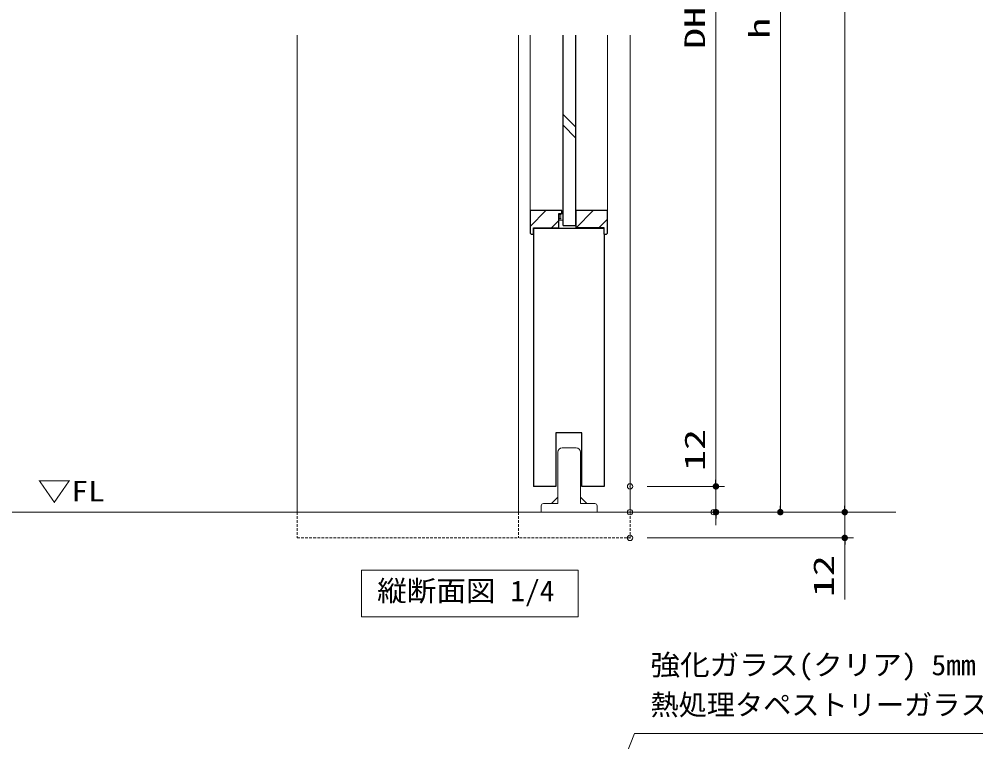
# Model space of a CAD drawing. Units: millimetres, scale not verified. Extents: x -1306 to 1306, y -607 to 607.
# Drawn here: x -707.1 to -261.6, y -113.6 to 223.1 of the extents above; entities that cross this region are included whole.
import ezdxf
from ezdxf.enums import TextEntityAlignment as Align

# ---------------------------------------------------------------- set-up
doc = ezdxf.new("R2010")
doc.units = ezdxf.units.MM
doc.header["$LTSCALE"] = 5
doc.header["$PDMODE"] = 32
doc.header["$PDSIZE"] = 2.5
doc.linetypes.add('USER2', pattern=[0.375, 0.25, -0.125])
for name, color, linetype, lineweight in [('0-1_線(黄)', 2, 'Continuous', 15), ('0-B_点線(水)', 6, 'USER2', 9), ('0-D_線(白)', 7, 'Continuous', 30), ('1-0_線(水)', 4, 'Continuous', 9), ('1-1_寸法線', 3, 'Continuous', 13), ('1-2_ハッチング', 6, 'Continuous', 9), ('1-4_DEFPOINTS', 7, 'Continuous', 5), ('1-5_0', 3, 'Continuous', 25), ('1-6_点線(黄)', 2, 'USER2', 15)]:
    doc.layers.add(name, color=color, linetype=linetype, lineweight=lineweight)
doc.styles.add('ＭＳ ゴシック', font='')
doc.styles.get('ＭＳ ゴシック').set_extended_font_data('MS Gothic')

# ---------------------------------------------------------------- blocks, each defined once
blk = doc.blocks.new('_DOT')
at = {"layer": '1-5_0'}
blk.add_line((-2.5, 0), (-5, 0), dxfattribs=at)
for points in [[(0, 0), (-2.5, 0), (-2.48, 0.313)], [(0, 0), (-2.48, -0.313), (-2.5, 0)], [(0, 0), (-2.48, 0.313), (-2.421, 0.622)], [(0, 0), (-2.421, -0.622), (-2.48, -0.313)], [(0, 0), (-2.421, 0.622), (-2.324, 0.92)], [(0, 0), (-2.324, -0.92), (-2.421, -0.622)], [(0, 0), (-2.324, 0.92), (-2.191, 1.204)], [(0, 0), (-2.191, -1.204), (-2.324, -0.92)], [(0, 0), (-2.191, 1.204), (-2.023, 1.469)], [(0, 0), (-2.023, -1.469), (-2.191, -1.204)], [(0, 0), (-2.023, 1.469), (-1.822, 1.711)], [(0, 0), (-1.822, -1.711), (-2.023, -1.469)], [(0, 0), (-1.822, 1.711), (-1.594, 1.926)], [(0, 0), (-1.594, -1.926), (-1.822, -1.711)], [(0, 0), (-1.594, 1.926), (-1.34, 2.111)], [(0, 0), (-1.34, -2.111), (-1.594, -1.926)], [(0, 0), (-1.34, 2.111), (-1.064, 2.262)], [(0, 0), (-1.064, -2.262), (-1.34, -2.111)], [(0, 0), (-1.064, 2.262), (-0.773, 2.378)], [(0, 0), (-0.773, -2.378), (-1.064, -2.262)], [(0, 0), (-0.773, 2.378), (-0.468, 2.456)], [(0, 0), (-0.468, -2.456), (-0.773, -2.378)], [(0, 0), (-0.468, 2.456), (-0.157, 2.495)], [(0, 0), (-0.157, -2.495), (-0.468, -2.456)], [(0, 0), (-0.157, 2.495), (0.157, 2.495)], [(0, 0), (0.157, -2.495), (-0.157, -2.495)], [(0, 0), (0.157, 2.495), (0.468, 2.456)], [(0, 0), (0.468, 2.456), (0.773, 2.378)], [(0, 0), (0.773, 2.378), (1.064, 2.262)], [(0, 0), (1.064, 2.262), (1.34, 2.111)], [(0, 0), (1.34, 2.111), (1.594, 1.926)], [(0, 0), (1.594, 1.926), (1.822, 1.711)], [(0, 0), (1.822, 1.711), (2.023, 1.469)], [(0, 0), (2.023, 1.469), (2.191, 1.204)], [(0, 0), (2.191, 1.204), (2.324, 0.92)], [(0, 0), (2.324, 0.92), (2.421, 0.622)], [(0, 0), (2.421, 0.622), (2.48, 0.313)], [(0, 0), (2.48, 0.313), (2.5, 0)], [(0, 0), (0.468, -2.456), (0.157, -2.495)], [(0, 0), (0.773, -2.378), (0.468, -2.456)], [(0, 0), (1.064, -2.262), (0.773, -2.378)], [(0, 0), (1.34, -2.111), (1.064, -2.262)], [(0, 0), (1.594, -1.926), (1.34, -2.111)], [(0, 0), (1.822, -1.711), (1.594, -1.926)], [(0, 0), (2.023, -1.469), (1.822, -1.711)], [(0, 0), (2.191, -1.204), (2.023, -1.469)], [(0, 0), (2.324, -0.92), (2.191, -1.204)], [(0, 0), (2.421, -0.622), (2.324, -0.92)], [(0, 0), (2.48, -0.313), (2.421, -0.622)], [(0, 0), (2.5, 0), (2.48, -0.313)]]:
    blk.add_solid(points, dxfattribs=at)
blk = doc.blocks.new('ｶﾞｲﾄﾞ金具')
at = {"layer": '1-0_線(水)'}
for p, q in [((3791.88, 2451.38), (3824.38, 2451.38)), ((3834.38, 2441.38), (3834.38, 2321.38)), ((3781.88, 2336.38), (3766.88, 2321.38)), ((3834.38, 2336.38), (3849.38, 2321.38)), ((3834.38, 2321.38), (3868.13, 2321.38)), ((3743.13, 2301.38), (3743.13, 2316.38)), ((3873.13, 2316.38), (3873.13, 2301.38))]:
    blk.add_line(p, q, dxfattribs=at)
blk.add_lwpolyline([(3748.13, 2321.38), (3781.88, 2321.38), (3781.88, 2441.38)], dxfattribs=at)
for centre, radius, start, end in [((3791.88, 2441.38), 10, 90, 180), ((3824.38, 2441.38), 10, 0, 90), ((3748.13, 2316.38), 5, 90, 180), ((3868.13, 2316.38), 5, 0, 90)]:
    blk.add_arc(centre, radius, start, end, dxfattribs=at)

msp = doc.modelspace()

# ---------------------------------------------------------------- linework, layer by layer
at = {"layer": '0-1_線(黄)'}
msp.add_line((-1223.578, -6.552), (-298.827, -6.552), dxfattribs=at)
msp.add_lwpolyline([(-547.646, -33.552), (-446.796, -33.552), (-446.796, -55.387), (-547.646, -55.387)], close=True, dxfattribs=at)
at = {"layer": '0-B_点線(水)'}
for p, q in [((-455.928, 132.082), (-453.828, 132.082)), ((-455.928, 131.457), (-453.828, 131.457)), ((-455.928, 130.832), (-453.828, 130.832)), ((-455.928, 130.207), (-453.828, 130.207)), ((-455.928, 129.582), (-453.828, 129.582))]:
    msp.add_line(p, q, dxfattribs=at)
at = {"layer": '0-D_線(白)'}
for p, q in [((-453.828, 126.948), (-453.828, 215.637)), ((-467.628, 125.948), (-467.628, 5.469)), ((-467.628, 125.698), (-434.628, 125.698)), ((-469.128, 123.448), (-468.628, 122.948)), ((-468.628, 122.948), (-467.628, 122.948)), ((-434.628, 122.948), (-433.628, 122.948)), ((-434.627, 122.948), (-434.627, 5.448)), ((-433.128, 123.448), (-433.628, 122.948))]:
    msp.add_line(p, q, dxfattribs=at)
for points in [[(-453.828, 126.948), (-447.828, 126.948), (-447.828, 215.637)], [(-454.428, 132.448), (-454.428, 133.948), (-469.128, 133.948), (-469.128, 123.448)], [(-433.128, 123.448), (-433.128, 133.948), (-447.828, 133.948), (-447.828, 125.948)], [(-454.428, 132.448), (-455.928, 132.448), (-455.928, 125.948)], [(-454.428, 132.448), (-455.928, 132.448), (-455.928, 129.448)], [(-467.628, 122.948), (-467.628, 125.948), (-455.928, 125.948)], [(-434.628, 122.948), (-434.628, 125.948), (-447.828, 125.948)], [(-434.627, 5.448), (-445.127, 5.448), (-445.127, 30.448), (-457.127, 30.448), (-457.127, 5.448), (-467.628, 5.448)]]:
    msp.add_lwpolyline(points, dxfattribs=at)
at = {"layer": '1-0_線(水)'}
for p, q in [((-577.627, 215.637), (-577.627, -6.552)), ((-474.627, 215.637), (-474.627, -6.552)), ((-469.128, 133.948), (-469.128, 215.637)), ((-433.128, 215.637), (-433.128, 133.948)), ((-422.627, 215.637), (-422.627, -6.552)), ((-447.828, 172.746), (-453.828, 178.746)), ((-447.828, 167.746), (-453.828, 173.746)), ((-455.928, 129.448), (-453.828, 129.448)), ((-454.428, 132.448), (-453.828, 132.448))]:
    msp.add_line(p, q, dxfattribs=at)
at = {"layer": '1-1_寸法線'}
for p, q in [((-322.627, -3.552), (-322.627, 470.448)), ((-352.627, 440.448), (-352.627, -3.552)), ((-382.627, 430.448), (-382.627, 8.448)), ((-382.627, 8.448), (-382.627, 34.21)), ((-414.627, 5.448), (-378.627, 5.448)), ((-414.627, 5.448), (-378.627, 5.448)), ((-382.627, -6.552), (-382.627, 5.448)), ((-322.627, -3.552), (-322.627, -0.552)), ((-414.627, -6.552), (-378.627, -6.552)), ((-414.627, -6.552), (-318.627, -6.552)), ((-414.627, -6.552), (-318.627, -6.552)), ((-375.717, -6.552), (-348.627, -6.552)), ((-322.627, -6.552), (-322.627, -18.552)), ((-382.627, -9.552), (-382.627, -12.552)), ((-414.627, -18.552), (-318.627, -18.552)), ((-322.627, -21.552), (-322.627, -47.314))]:
    msp.add_line(p, q, dxfattribs=at)
msp.add_lwpolyline([(-164.943, -109.666), (-420.506, -109.666), (-492.507, -292.437)], dxfattribs=at)
at = {"layer": '1-2_ハッチング'}
for p, q in [((-469.128, 126.585), (-461.765, 133.948)), ((-447.733, 125.948), (-439.733, 133.948)), ((-437.127, 125.948), (-433.128, 129.946)), ((-459.159, 125.948), (-455.928, 129.178))]:
    msp.add_line(p, q, dxfattribs=at)
at = {"layer": '1-4_DEFPOINTS'}
for p in [(-422.627, 5.448), (-382.627, 5.448), (-422.627, -6.552), (-383.717, -6.552), (-382.627, -6.552), (-352.627, -6.552), (-422.627, -18.552), (-322.627, -18.552)]:
    msp.add_point(p, dxfattribs=at)
at = {"layer": '1-6_点線(黄)'}
for p, q in [((-577.627, -6.552), (-577.627, -18.552)), ((-474.627, -6.552), (-474.627, -18.552)), ((-422.627, -6.552), (-422.627, -18.552)), ((-577.627, -18.552), (-474.627, -18.552)), ((-474.127, -18.552), (-422.627, -18.552))]:
    msp.add_line(p, q, dxfattribs=at)

# ---------------------------------------------------------------- block references
at = {"layer": '1-0_線(水)', "xscale": 0.2, "yscale": 0.2}
msp.add_blockref('ｶﾞｲﾄﾞ金具', (-1212.596, -466.829), dxfattribs=at)
at = {"layer": '1-1_寸法線', "xscale": 0.6, "yscale": 0.6}
for p, rotation in [((-382.627, 5.448), 270), ((-382.627, 5.448), 270), ((-352.627, -6.552), 270), ((-322.627, -6.552), 270), ((-322.627, -6.552), 270), ((-382.627, -6.552), 90), ((-322.627, -18.552), 90)]:
    msp.add_blockref('_DOT', p, dxfattribs=dict(at, rotation=rotation))

# ---------------------------------------------------------------- texts
at = {"layer": '0-1_線(黄)', "style": 'ＭＳ ゴシック'}
for s, height, width, p in [('▽FL', 9.604, 1.2, (-698.613, -4.449)), ('縦断面図 1/4', 9.621, 1.05, (-540.398, -50.93))]:
    msp.add_text(s, height=height, dxfattribs=dict(at, width=width)).set_placement(p, align=Align.BOTTOM_LEFT)
at = {"layer": '1-1_寸法線', "style": 'ＭＳ ゴシック', "width": 1.5}
for s, p in [('DH', (-384.777, 209.21)), ('h', (-354.777, 213.924)), ('12', (-384.777, 12.591)), ('12', (-324.777, -46.171))]:
    msp.add_text(s, height=9.604, rotation=90, dxfattribs=at).set_placement(p, align=Align.BOTTOM_LEFT)
at = {"layer": '1-1_寸法線', "style": 'ＭＳ ゴシック', "width": 1.05}
msp.add_text('強化ガラス(クリア) 5mm', height=9.621, dxfattribs=at).set_placement((-413.106, -85.416), align=Align.BOTTOM_LEFT)
at = {"layer": '1-1_寸法線', "style": 'ＭＳ ゴシック'}
msp.add_text('熱処理タペストリーガラス(フロスト) 5mm', height=9.621, dxfattribs=at).set_placement((-413.106, -103.987), align=Align.BOTTOM_LEFT)

doc.saveas('drawing.dxf')
